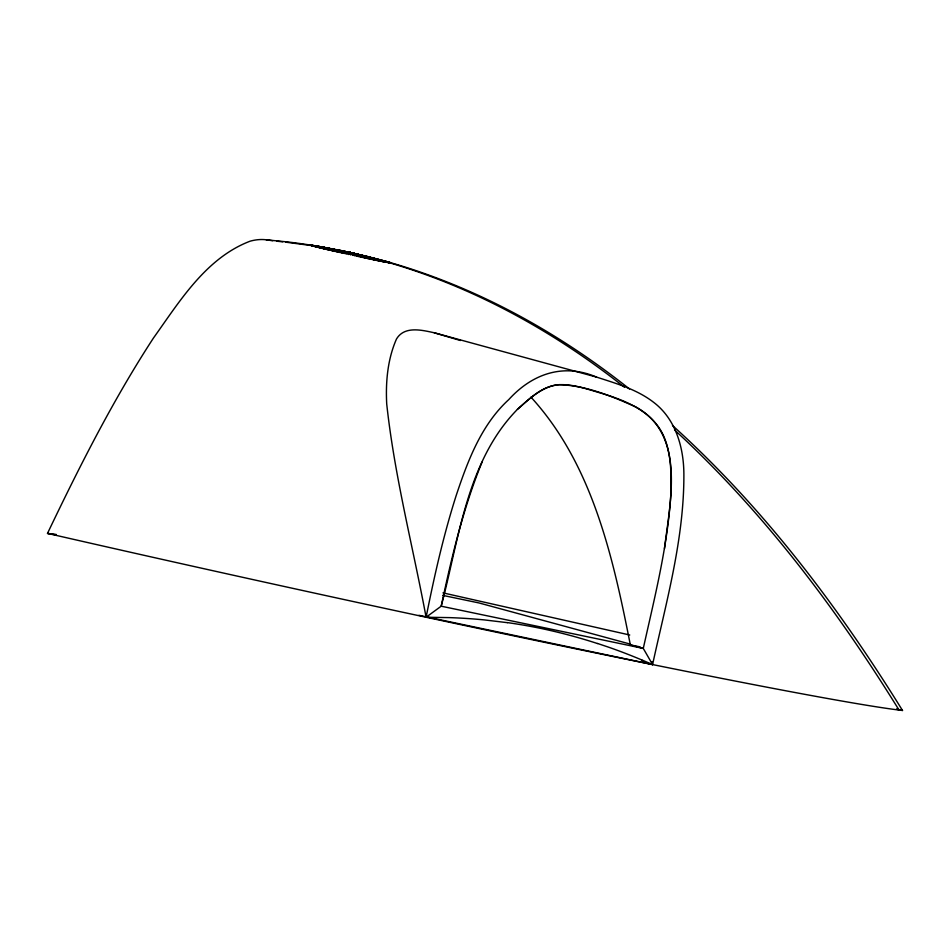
<?xml version="1.0" encoding="UTF-8"?>
<svg xmlns="http://www.w3.org/2000/svg" width="950" height="950" viewBox="0 0 950 950"><rect width="100%" height="100%" fill="white"/><g stroke="black" fill="none" stroke-linecap="round" stroke-linejoin="round"><path stroke-width="1.43" d="M418.974 615.303L652.579 664.572L643.281 648.422C654.586 597.514 667.613 546.582 670.831 494.344C671.258 474.81 671.65 454.433 663.694 436.133C653.172 412.359 627.677 401.351 604.402 394.202L602.716 393.644C588.335 389.607 573.954 383.978 558.754 384.702C542.165 386.128 529.684 398.608 517.809 408.987C466.593 460.75 459.147 539.113 441.192 606.195L426.087 617.239L399.19 611.467A651.118 14.772 12.4 0 1 47.5 533.389C79.456 466.557 112.919 400.176 153.437 338.058C179.692 301.304 205.924 258.02 250.064 241.205A654.099 152.653 -77.3 0 1 266.238 239.804L287.755 241.977A654.099 635.871 -83 0 1 351.334 252.854C453.423 274.669 548.15 324.271 629.506 389.001M664.501 548.601C669.881 502.312 686.399 434.245 635.455 406.778C611.432 396.067 585.913 385.474 559.289 384.667C542.272 385.902 529.518 398.739 517.418 409.367M350.657 254.956L351.334 252.854L388.645 262.105M482.066 462.092C463.066 508.416 451.63 557.353 441.192 606.195L643.281 648.422L630.349 644.908C613.106 557.745 592.693 464.574 530.919 397.1M348.769 254.541L351.334 252.854L390.652 262.723M346.916 254.125L351.334 252.854L390.771 262.794M345.099 253.721L351.334 252.854L390.806 262.841M343.318 253.329L351.334 252.854L390.735 262.877M341.584 252.938L351.334 252.854L390.593 262.889M339.874 252.546L351.334 252.854L390.355 262.877M338.152 252.166L351.334 252.854L390.046 262.853M336.442 251.762L351.334 252.854L388.657 262.663M334.721 251.37L351.334 252.854L388.016 262.568M333.022 250.978L351.334 252.854L387.291 262.449M272.697 240.754L266.238 239.804M277.008 241.217L282.744 241.846M285.618 242.155L320.791 246.798L369.692 257.011M331.336 250.586L351.334 252.854L386.472 262.307M642.616 661.853L652.579 664.572C666.128 602.312 683.857 540.016 683.881 475.819C684.059 448.78 676.269 419.686 653.909 402.527C637.153 389.464 616.431 383.551 596.529 377.091L434.197 332.761C421.931 330.113 404.451 325.66 396.483 339.019C387.588 359.195 385.569 382.031 386.709 403.881C394.464 475.855 412.846 546.179 426.099 617.251L455.952 623.627A651.082 14.772 12.4 0 0 899.044 710.054L902.5 710.457C838.137 606.456 763.539 507.668 672.481 425.493M329.674 250.194L351.334 252.854L385.558 262.152M56.288 534.47L47.5 533.389L56.228 534.933M328.047 249.814L351.334 252.854L384.56 261.974M507.359 622.666L484.358 619.911A665.843 604.699 -74.7 0 0 449.528 617.619L426.099 617.251C434.316 576.116 443.519 535.087 456.321 495.116C467.851 460.608 481.329 424.709 508.808 399.558C532.131 373.861 563.338 362.853 596.529 377.091M326.456 249.434L351.334 252.854A653.707 635.491 -83 0 1 408.619 268.719C487.029 294.512 559.704 336.027 624.316 387.125M324.912 249.066L351.334 252.854L383.468 261.772M323.428 248.71L351.334 252.854L382.28 261.547M322.014 248.366L351.334 252.854L380.997 261.298M320.661 248.033L351.334 252.854L379.632 261.036M319.378 247.713L351.334 252.854L378.183 260.751M318.179 247.404L351.334 252.854L376.663 260.454M317.062 247.119L351.334 252.854L375.06 260.122M316.053 246.857L351.334 252.854L373.386 259.789M315.127 246.608L351.334 252.854L371.652 259.433M314.296 246.382L354.932 253.484M313.571 246.181L351.334 252.854L369.871 259.065M312.942 245.991L351.334 252.854L368.03 258.685M312.419 245.836L351.334 252.854L366.166 258.293M312.004 245.694L351.334 252.854L364.254 257.889M311.683 245.575L351.334 252.854L362.318 257.486M311.469 245.48L351.334 252.854L360.371 257.07M311.386 245.326L351.334 252.854L358.423 256.642M311.529 245.314L351.334 252.854L356.464 256.227M312.075 245.349L351.334 252.854L354.516 255.799M313.464 245.527L351.334 252.854L352.581 255.384M314.83 245.753L351.334 252.854L340.076 250.325M316.552 246.05L351.334 252.854L311.339 245.409L351.334 252.854L320.791 246.798M630.349 644.908L640.122 646.879M442.771 595.377L479.073 602.965L630.111 644.064M896.717 709.187L902.5 710.457L896.717 709.151M442.973 592.871L629.743 635.004M434.197 332.761L460.406 340.504M597.562 643.482L608.641 647.199A672.22 610.446 -75.2 0 1 641.701 659.929M641.725 659.882L652.579 664.572L652.08 661.782M674.5 429.899C763.04 511.219 835.976 608.083 899.044 710.054M597.538 643.554A653.648 593.631 -75.5 0 0 541.536 628.556A651.391 591.612 -74.7 0 0 507.371 622.594"/></g></svg>
